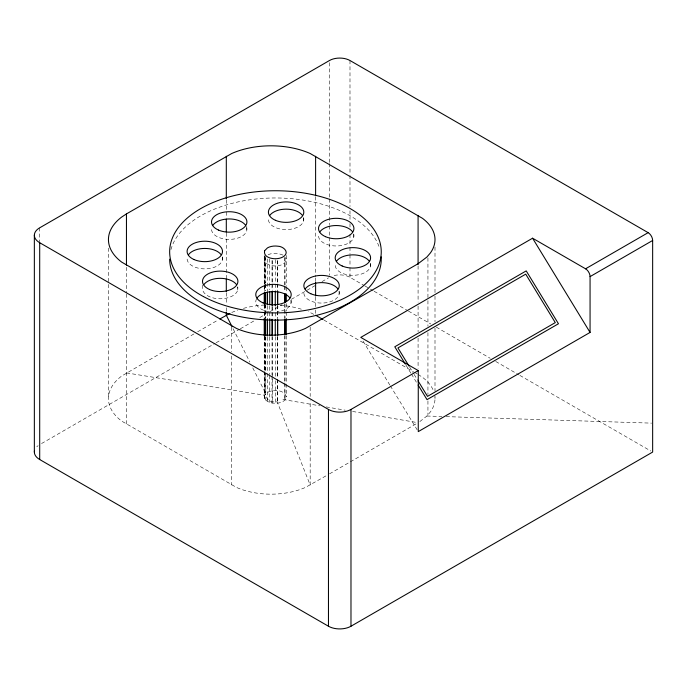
<?xml version="1.0" encoding="UTF-8"?>
<svg xmlns="http://www.w3.org/2000/svg" width="687" height="687" viewBox="0 0 687 687"><rect width="100%" height="100%" fill="white"/><g stroke="black" fill="none" stroke-linecap="round" stroke-linejoin="round"><path stroke-width="0.52" stroke-dasharray="3.44 2.58" d="M264.615 257.96C263.069 264.907 273.057 266.668 278.115 265.749A11.026 6.363 0 0 0 284.813 262.786L286.29 259.609L285.792 257.788M264.246 396.914L264.615 395.265L267.475 392.414A11.026 6.363 0 0 1 278.115 390.766C282.52 390.86 289.09 395.66 284.813 400.1A11.026 6.363 0 0 1 278.115 403.063C273.143 403.681 265.431 402.831 264.246 396.914L264.246 374.389M419.851 421.56L426.902 416.021L430.397 411.925A60.447 34.9 0 0 0 434.914 396.743M193.949 333.934L121.702 376.021A64.149 37.038 0 0 0 121.702 421.114L236.422 487.401A56.729 32.753 0 0 0 305.492 487.401L328.626 474.373M197.641 331.795L217.985 320.056M41.555 443.544L215.22 343.277M216.147 342.744L239.368 329.339M240.295 328.807L255.152 320.228M259.798 317.54L265.371 314.328M270.017 311.649L282.091 304.676M291.374 299.317L317.377 284.298M322.023 281.618L328.523 277.866M329.545 473.841L418.082 422.728M426.902 416.021L441.878 416.494M446.155 416.631L651.577 423.132M126.451 372.895L264.632 395.257M282.932 399.473L319.859 405.828M326.196 406.919L345.209 410.191M352.594 411.461L417.026 422.548M283.061 255.109L278.115 253.46A11.026 6.363 0 0 0 267.475 255.109M313.796 314.328L310.172 312.491A64.415 37.184 0 0 0 308.231 311.666M334.165 275.513A14.521 8.381 0 0 1 349.992 277.333L363.912 285.371M364.84 285.904L369.486 288.583M370.413 289.124L373.196 290.73M374.123 291.262L407.546 310.558M408.482 311.099L430.758 323.963M436.331 327.175L490.174 358.27M495.748 361.482L518.96 374.887M519.887 375.42L650.795 450.998M323.921 320.048L413.462 371.744M414.39 372.277L417.155 373.874M418.082 374.406L422.505 377.326A60.447 34.9 0 0 1 432.939 389.538M409.667 367.124L413.574 373.522M414.132 374.432L417.473 379.92M405.905 365.003L410.903 373.204M411.461 374.114L417.576 384.145M363.011 341.061L389.795 384.969M390.353 385.879L417.146 429.787M233.039 328.644L249.888 362.126M252.773 367.871L265.766 393.703L265.766 373.316M266.419 396.914C267.32 401.543 273.314 402.324 277.23 401.878L310.18 485.022L310.18 400.727M435 247.045L435 295.067M435 296.131L435 321.739M435 328.146L435 391.101M435 396.433L435 398.572M427.941 257.943L427.941 299.558M427.941 300.631L427.941 326.239M427.941 332.637L427.941 394.527M427.941 400.933L427.941 414.802M418.082 265.869L418.082 302.151M418.082 306.119L418.082 331.727M418.082 338.133L418.082 368.309M370.456 263.267L370.456 266.367M353.788 233.949L353.788 237.041M349.992 60.525L349.992 174.292M349.992 175.365L349.992 206.495M349.992 210.789L349.992 219.368M349.992 223.661L349.992 227.955M349.992 234.396L349.992 246.204M349.992 247.277L349.992 253.718M349.992 254.791L349.992 266.599M349.992 267.672L349.992 277.333M339.12 291.039L339.12 294.13M329.451 62.672L329.451 162.484M329.451 163.558L329.451 197.908M329.451 198.981L329.451 224.735M329.451 225.808L329.451 236.543M329.451 237.616L329.451 275.186M315.608 196.808L315.608 276.835M315.608 277.9L315.608 282.168M315.608 297.11L315.608 308.849M315.608 309.914L315.608 314.182M310.18 327.106L310.18 396.459M303.671 217.556L303.671 220.647M291.048 299.996L291.048 303.096M286.29 255.478L286.29 286.419M286.29 287.492L286.29 292.86M286.29 303.585L286.29 311.099M286.29 312.173L286.29 317.531M286.29 335.771L286.29 382.968M286.29 384.042L286.29 396.914M285.002 257.35L285.002 285.045M285.002 286.118L285.002 291.477M285.002 304.35L285.002 318.296M285.002 335.462L285.002 382.659M285.002 383.732L285.002 399.825M284.813 257.625L284.813 285.311M284.813 286.385L284.813 291.752M284.813 303.551L284.813 318.57M284.813 335.728L284.813 381.86M284.813 382.934L284.813 400.1M277.711 260.622L277.711 282.95M277.711 284.014L277.711 290.455M277.711 305.475L277.711 318.347M277.711 336.578L277.711 378.417M277.711 379.49L277.711 403.089M277.514 260.639L277.514 282.958M277.514 284.032L277.514 290.472M277.514 305.492L277.514 318.364M277.514 336.596L277.514 378.434M277.514 379.507L277.514 403.106M275.264 259.772L275.264 283.13M275.264 284.203L275.264 290.644M275.264 306.728L275.264 318.536M275.264 336.767L275.264 376.459M275.264 380.753L275.264 403.278M272.413 260.588L272.413 282.915M272.413 283.989L272.413 290.421M272.413 306.514L272.413 318.313M272.413 336.553L272.413 403.063M272.018 260.493L272.018 290.326M272.018 306.419L272.018 318.218M272.018 336.458L272.018 375.076M272.018 376.15L272.018 402.968M269.751 258.922L269.751 289.785M269.751 305.878L269.751 311.245M269.751 312.319L269.751 317.677M269.751 336.991L269.751 374.535M269.751 375.609L269.751 402.427M267.475 258.939L267.475 290.919M267.475 305.938L267.475 311.305M267.475 312.379L267.475 317.738M267.475 337.051L267.475 372.448M267.475 373.522L267.475 401.414M265.766 256.388L265.766 283.207M265.766 284.281L265.766 290.721M265.766 304.659L265.766 318.605M265.766 336.845L265.766 372.242M265.723 257.625L265.723 283.164M265.723 284.238L265.723 290.678M265.723 304.624L265.723 318.57M265.723 336.802L265.723 372.208M265.723 373.281L265.723 400.1M264.744 256.26L264.744 283.954M264.744 285.028L264.744 291.46M264.744 304.332L264.744 310.773M264.744 311.846L264.744 317.205M264.744 336.518L264.744 370.843M264.744 371.916L264.744 398.735M264.615 257.118L264.615 291.288M264.632 305.148L264.615 310.601M264.615 311.666L264.615 318.107M264.632 336.252L264.615 370.671M264.615 371.744L264.615 398.563M264.246 255.478L264.246 284.281M264.246 285.354L264.246 290.713M264.246 304.659L264.246 311.099M264.246 312.173L264.246 317.531M264.246 336.845L264.246 370.095M246.779 226.324L246.779 230.454M237.771 286.745L237.771 289.837M231.734 327.106L231.734 351.641M231.734 355.909L231.734 485.022M226.306 200.003L226.306 218.148M226.306 233.082L226.306 277.9M226.306 292.842L226.306 303.508M226.306 307.776L226.306 310.979M222.356 256.844L222.356 259.944M202.648 285.199L202.648 287.269A17.699 10.219 0 0 0 220.287 298.776A17.699 10.219 0 0 0 237.745 287.175M126.451 267.26L126.451 292.997M126.451 294.062L126.451 424.24M108.452 248.119L108.452 283.327M108.452 284.392L108.452 398.572M39.7 227.809L39.7 241.764M36.797 446.799A18.248 10.537 0 0 1 38.12 445.657M231.742 312.491A64.415 37.184 0 0 1 237.719 310.146M243.421 308.377A64.415 37.184 0 0 1 265.689 304.934M280.408 305.208A64.415 37.184 0 0 1 301.327 309.202M170.951 249.57A105.789 61.074 0 0 1 273.984 197.976A105.789 61.074 0 0 1 379.464 247.887M246.762 227.783A17.699 10.219 0 0 1 229.303 239.385A17.699 10.219 0 0 1 211.656 227.878M339.103 291.468A17.699 10.219 0 0 1 321.645 303.07A17.699 10.219 0 0 1 303.998 291.563M303.645 217.985A17.699 10.219 0 0 1 286.196 229.587A17.699 10.219 0 0 1 268.548 218.08M353.771 234.379A17.699 10.219 0 0 1 336.312 245.98A17.699 10.219 0 0 1 318.674 234.473M370.439 263.696A17.699 10.219 0 0 1 352.981 275.298A17.699 10.219 0 0 1 335.333 263.791M291.022 300.425A17.699 10.219 0 0 1 277.694 311.735M269.433 311.752A17.699 10.219 0 0 1 257.093 297.943M222.339 257.273A17.699 10.219 0 0 1 204.881 268.875A17.699 10.219 0 0 1 187.233 257.367"/><path stroke-width="1.03" d="M126.451 213.906L121.702 217.032A64.149 37.038 0 0 0 121.702 262.125L236.422 328.403A56.729 32.753 0 0 0 305.492 328.403L418.082 263.739L426.902 257.024L430.397 252.936A60.447 34.9 0 0 0 422.505 218.337L310.172 153.502A64.415 37.184 0 0 0 231.742 153.502L126.451 213.906L126.451 265.122M219.831 318.983L229.93 313.409M532.58 238.209L360.778 337.394L418.263 370.585L418.263 431.616L590.064 332.431L590.064 276.612A6.381 3.684 60 0 0 585.556 268.797L532.58 238.209L590.064 332.431M585.556 268.797L648.142 232.661A6.381 3.684 60 0 1 652.65 240.476L652.65 452.072L350.98 626.235A15.921 9.189 0 0 1 328.463 626.235L39.7 459.526A18.248 10.537 0 0 1 34.505 450.698M648.142 232.661L349.992 60.525A14.521 8.381 0 0 0 329.451 60.525L39.7 227.809A18.248 10.537 0 0 0 39.7 242.717L328.463 409.435A15.921 9.189 0 0 0 350.98 409.435L418.263 370.585M590.064 276.612L652.65 240.476M315.608 315.247L322.993 319.515M409.108 366.205L397.953 347.923L525.727 274.156L555.285 322.607L427.512 396.373L418.031 380.838M405.347 364.093L394.785 346.78L526.216 270.893L558.462 323.757L427.031 399.636L418.134 385.055M232.077 326.729L226.306 315.247L226.306 312.044M418.082 215.417L418.082 264.504M350.98 409.435L350.98 626.235M328.463 409.435L328.463 626.235M315.608 156.258L315.608 195.735M315.608 282.168L315.608 296.045M286.29 293.933L286.29 301.438M286.29 318.605L286.29 334.698M285.002 293.624L285.002 302.211M285.002 319.369L285.002 334.389M284.813 293.899L284.813 302.478M284.813 319.644L284.813 334.663M277.711 291.528L277.711 304.401M277.711 319.421L277.711 335.514M277.514 291.546L277.514 304.418M277.514 319.438L277.514 335.522M275.264 291.717L275.264 305.663M275.264 319.601L275.264 335.694M272.413 291.494L272.413 305.44M272.413 319.386L272.413 335.479M272.018 291.4L272.018 305.346M272.018 319.292L272.018 335.385M269.751 291.932L269.751 304.805M269.751 318.751L269.751 335.917M267.475 291.992L267.475 304.865M267.475 318.811L267.475 335.977M265.723 292.825L265.723 303.551M265.723 319.644L265.723 335.728M264.744 292.533L264.744 304.332M264.744 319.352L264.744 335.445M264.615 292.361L264.615 304.161M264.632 319.094L264.615 335.273M264.246 292.86L264.246 303.585M264.246 318.605L264.246 335.771M226.306 156.258L226.306 198.938M226.306 219.213L226.306 232.017M226.306 278.965L226.306 291.777M39.7 242.717L39.7 459.526M34.35 235.263L34.35 452.072M381.173 256.826A105.789 61.074 0 0 1 277.471 320.116A105.789 61.074 0 0 1 169.663 259.154M212.833 225.302A17.699 10.219 0 0 1 229.14 218.947A17.699 10.219 0 0 1 245.542 225.207M305.174 288.978A17.699 10.219 0 0 1 321.473 282.623A17.699 10.219 0 0 1 337.884 288.892M269.725 215.495A17.699 10.219 0 0 1 286.024 209.149A17.699 10.219 0 0 1 302.435 215.409M319.841 231.888A17.699 10.219 0 0 1 336.149 225.534A17.699 10.219 0 0 1 352.551 231.802M336.51 261.215A17.699 10.219 0 0 1 352.809 254.86A17.699 10.219 0 0 1 369.22 261.129M257.093 297.943A17.699 10.219 0 0 1 273.4 291.589A17.699 10.219 0 0 1 289.802 297.849M203.816 284.684A17.699 10.219 0 0 1 220.123 278.329A17.699 10.219 0 0 1 236.526 284.598M188.41 254.791A17.699 10.219 0 0 1 204.717 248.436A17.699 10.219 0 0 1 221.12 254.697M264.615 250.729C263.069 257.677 273.057 259.437 278.115 258.527A11.026 6.363 0 0 0 284.813 255.555C289.09 251.116 282.52 246.324 278.115 246.229A11.026 6.363 0 0 0 267.475 247.878L264.632 250.721M203.421 296.552A105.789 61.074 0 0 0 378.571 265.474A105.789 61.074 0 0 0 244.374 193.442A105.789 61.074 0 0 0 203.421 296.552M218.509 230.076A17.699 10.219 0 0 0 246.779 223.223A17.699 10.219 0 0 0 222.373 212.515A17.699 10.219 0 0 0 218.509 230.076M310.85 293.761A17.699 10.219 0 0 0 339.12 286.908A17.699 10.219 0 0 0 314.706 276.2A17.699 10.219 0 0 0 310.85 293.761M275.401 220.278A17.699 10.219 0 0 0 303.671 213.425A17.699 10.219 0 0 0 279.257 202.717A17.699 10.219 0 0 0 275.401 220.278M325.518 236.672A17.699 10.219 0 0 0 353.788 229.819A17.699 10.219 0 0 0 329.382 219.11A17.699 10.219 0 0 0 325.518 236.672M342.186 265.989A17.699 10.219 0 0 0 370.456 259.136A17.699 10.219 0 0 0 346.042 248.428A17.699 10.219 0 0 0 342.186 265.989M262.769 302.718A17.699 10.219 0 0 0 291.048 295.865A17.699 10.219 0 0 0 266.633 285.157A17.699 10.219 0 0 0 262.769 302.718M209.492 289.467A17.699 10.219 0 0 0 237.771 282.615A17.699 10.219 0 0 0 213.356 271.906A17.699 10.219 0 0 0 209.492 289.467M194.086 259.566A17.699 10.219 0 0 0 222.356 252.713A17.699 10.219 0 0 0 197.95 242.004A17.699 10.219 0 0 0 194.086 259.566"/></g></svg>
